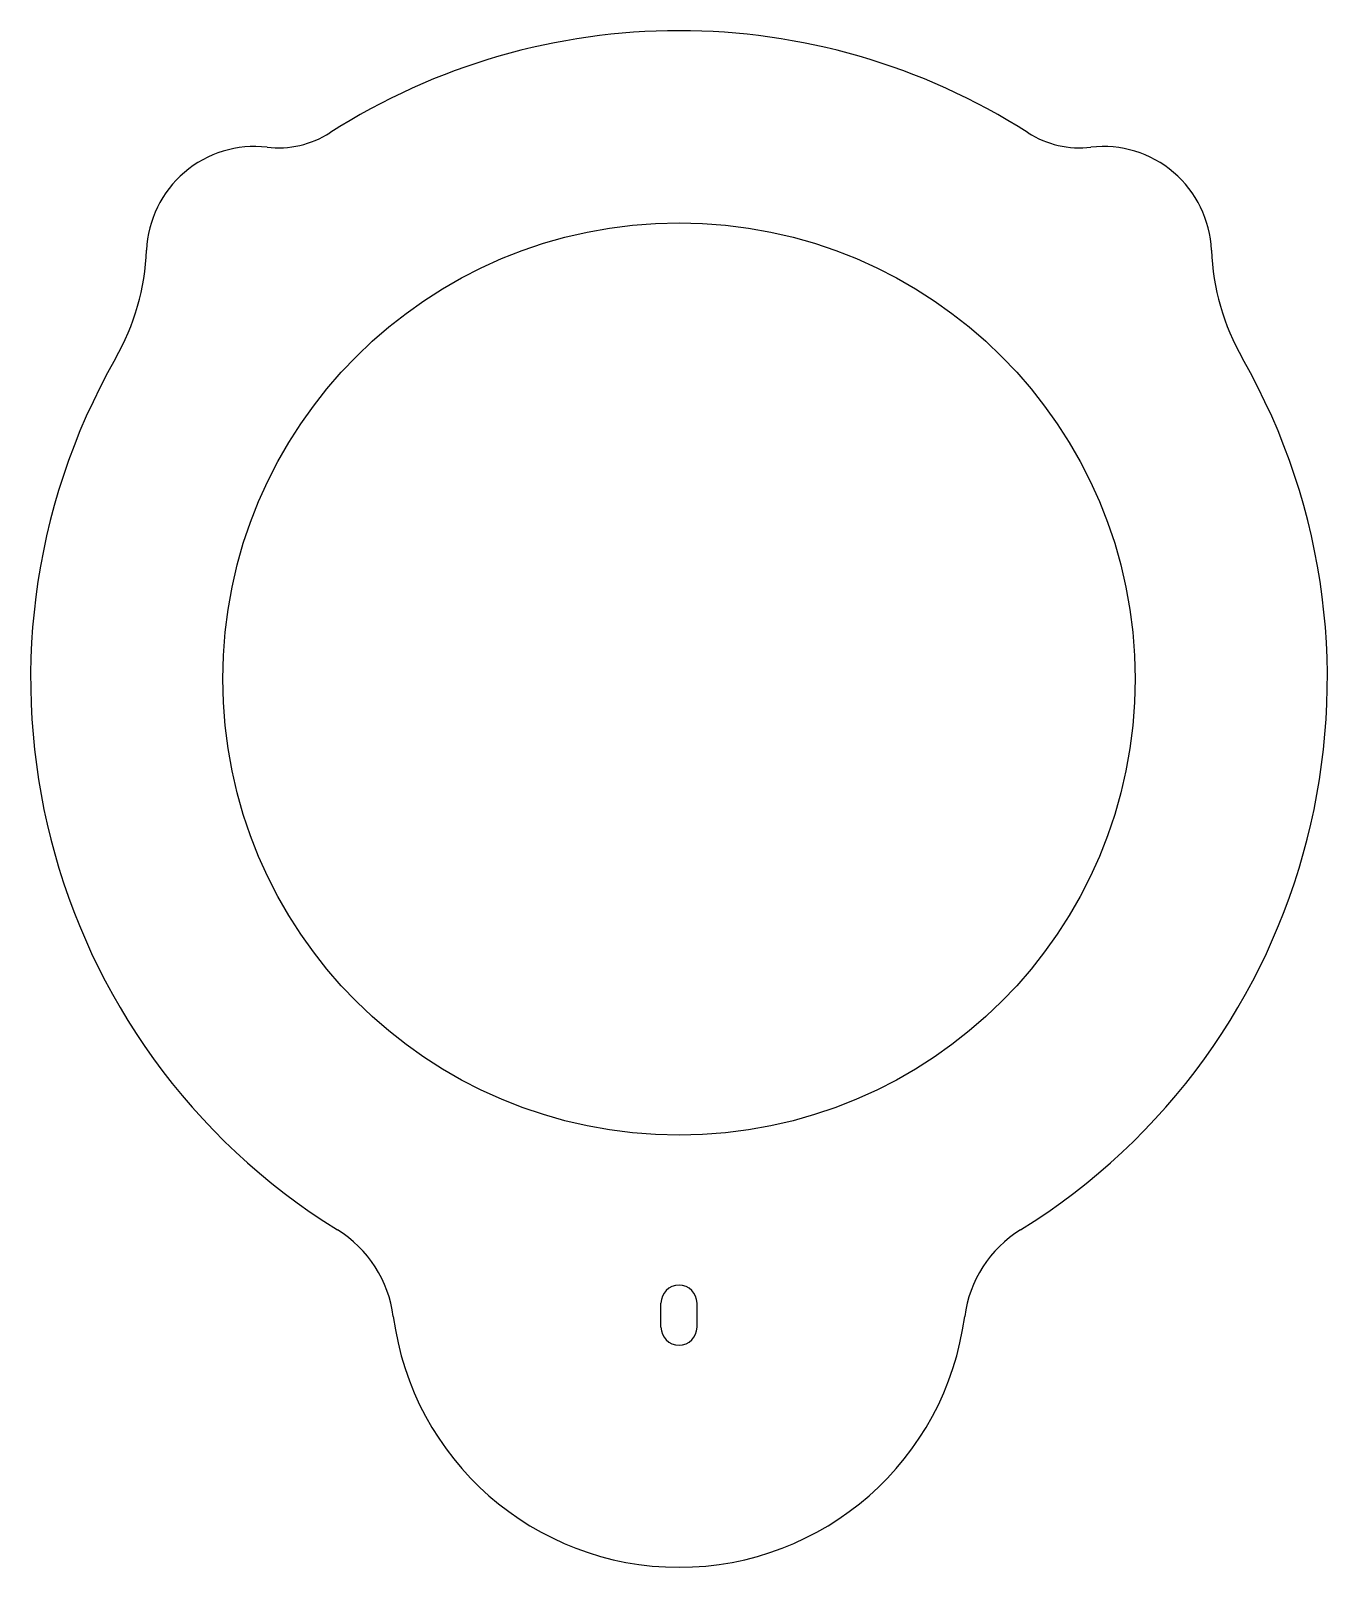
# Model space of a CAD drawing. Extents: x 94 to 202, y 41 to 169.
import ezdxf

# ---------------------------------------------------------------- set-up
doc = ezdxf.new("R2010")
doc.units = 0
doc.layers.add('View014', color=7, linetype='CONTINUOUS')

msp = doc.modelspace()

# ---------------------------------------------------------------- linework, layer by layer
at = {"layer": 'View014'}
for p, q in [((147, 61), (147, 63)), ((150, 61), (150, 63))]:
    msp.add_line(p, q, dxfattribs=at)
msp.add_circle((148.5, 115), 38, dxfattribs=at)
for centre, radius, start, end in [((148.5, 115), 54, 57.4158, 122.584), ((115.111, 167.241), 8, -96.6409, -57.4158), ((181.889, 167.241), 8, -122.584, -83.3591), ((113.145, 150.355), 9, 83.3591, 177.591), ((183.855, 150.355), 9, 2.4093, 96.6409), ((84.1703, 151.574), 20, -29.6202, -2.4093), ((212.83, 151.574), 20, -177.591, -150.38), ((148.5, 115), 54, 150.38, -121.788), ((148.5, 115), 54, -58.2117, 29.6202), ((114.786, 60.6), 10, 7.4356, 58.2117), ((182.214, 60.6), 10, 121.788, 172.564), ((148.5, 63), 1.5, 0, -180), ((148.5, 65), 24, -172.564, -7.4356), ((148.5, 61), 1.5, -180, 0)]:
    msp.add_arc(centre, radius, start, end, dxfattribs=at)

doc.saveas('drawing.dxf')
